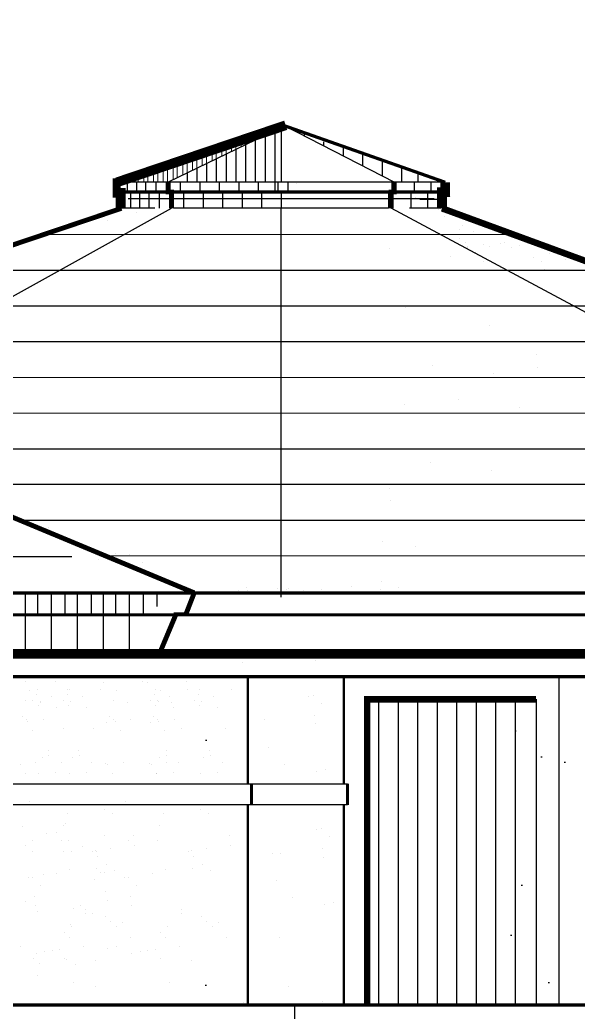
# Model space of a CAD drawing. Header units: inches. Extents: x 913 to 4010, y 85 to 6286.
# Drawn here: x 3071.8 to 3157.6, y 444.5 to 597.2 of the extents above; entities that cross this region are included whole.
import ezdxf

# ---------------------------------------------------------------- set-up
doc = ezdxf.new("R2010")
doc.units = ezdxf.units.IN
doc.header["$MEASUREMENT"] = 0
doc.layers.add('NORTH_ELEVATION', color=7, linetype='Continuous')
doc.layers.add('SOUTH_ELEVATION', color=7, linetype='Continuous')

msp = doc.modelspace()

# ---------------------------------------------------------------- hatches: boundary and pattern name
at = {"layer": 'NORTH_ELEVATION', "linetype": 'Continuous', "ltscale": 0.5}
h = msp.add_hatch(dxfattribs=at)
h.set_pattern_fill('AR-SAND', color=27, scale=36, style=0)
h.set_pattern_definition([(37.5, (2801.656, 1285.88), (-2.2678, 69.3657), [0, -54.72, 0, -61.2, 0, -58.5]), (7.5, (2801.66, 1285.88), (63.712, 101.597), [0, -29.52, 0, -49.32, 0, -18.9]), (327.5, (2757.376, 1285.88), (112.109, 0.2037), [0, -18, 0, -64.8, 0, -84.6]), (317.5, (2757.38, 1285.88), (108.221, 31.596), [0, -9, 0, -42.48, 0, -48.6])])
h.paths.add_polyline_path([(3107.47, 498.66), (3096.78, 498.66), (3096.78, 392.66), (3098.79, 392.66), (3098.79, 388.66), (3096.82, 388.66), (3096.82, 386.66), (3107.47, 386.66)])
at = {"layer": 'SOUTH_ELEVATION', "linetype": 'Continuous', "ltscale": 0.75}
h = msp.add_hatch(dxfattribs=at)
h.set_pattern_fill('AR-SAND', color=49, scale=18, style=0)
h.set_pattern_definition([(37.5, (2636.429, 1794.704), (-1.1339, 34.68283), [0, -27.36, 0, -30.6, 0, -29.25]), (7.5, (2636.43, 1794.704), (31.856, 50.7986), [0, -14.76, 0, -24.66, 0, -9.45]), (327.5, (2614.29, 1794.704), (56.05455, 0.10186), [0, -9, 0, -32.4, 0, -42.3]), (317.5, (2614.29, 1794.704), (54.1103, 15.7982), [0, -4.5, 0, -21.24, 0, -24.3])])
h.paths.add_polyline_path([(3142.83, 496.49), (3142.83, 447), (3157.61, 448.47), (3157.61, 495.75)])

# ---------------------------------------------------------------- linework, layer by layer
at = {"layer": 'NORTH_ELEVATION', "color": 5, "linetype": 'Continuous', "lineweight": 30, "ltscale": 0.5}
for q in [(3094.62, 572.23), (3129.39, 572.23)]:
    msp.add_line((3112.54, 580.92), q, dxfattribs=at)
at = {"layer": 'NORTH_ELEVATION', "color": 5, "linetype": 'Continuous', "ltscale": 0.5}
msp.add_line((3137.21, 572.23), (3112.54, 580.92), dxfattribs=at)
at = {"layer": 'NORTH_ELEVATION', "color": 251, "linetype": 'Continuous', "ltscale": 0.5}
for p, q in [((3137.21, 572.23), (3086.73, 572.23)), ((3088.31, 572.19), (3088.31, 570.69)), ((3089.73, 572.23), (3089.73, 570.73)), ((3091.14, 572.27), (3091.14, 570.77)), ((3092.73, 572.23), (3092.73, 570.73)), ((3096.47, 572.23), (3096.47, 570.73)), ((3099.47, 572.23), (3099.47, 570.73)), ((3102.47, 572.23), (3102.47, 570.73)), ((3105.47, 572.23), (3105.47, 570.73)), ((3108.47, 572.23), (3108.47, 570.73)), ((3110.99, 572.23), (3110.99, 570.73)), ((3111.47, 572.23), (3111.47, 570.73)), ((3113.03, 572.23), (3113.03, 570.73)), ((3129.01, 572.23), (3129.01, 570.73)), ((3129.39, 572.23), (3129.39, 570.73)), ((3132.44, 572.23), (3132.44, 570.73)), ((3135, 572.23), (3135, 570.73)), ((3088.81, 570.69), (3088.81, 568.19)), ((3090.23, 570.73), (3090.23, 568.23)), ((3091.64, 570.77), (3091.64, 568.27)), ((3093.23, 570.73), (3093.23, 568.23)), ((3096.97, 570.73), (3096.97, 568.23)), ((3099.97, 570.73), (3099.97, 568.23)), ((3102.97, 570.73), (3102.97, 568.23)), ((3105.97, 570.73), (3105.97, 568.23)), ((3108.97, 570.73), (3108.97, 568.23)), ((3112, 570.73), (3112, 568.23)), ((3128.51, 570.73), (3128.51, 568.23)), ((3128.89, 570.73), (3128.89, 568.23)), ((3131.94, 570.73), (3131.94, 568.23)), ((3134.5, 570.73), (3134.5, 568.23)), ((3092.54, 568.23), (3087.31, 568.23)), ((3128.51, 568.23), (3095.42, 568.23)), ((3136.43, 568.23), (3131.73, 568.23)), ((3136.43, 569.5), (3136.43, 568.21))]:
    msp.add_line(p, q, dxfattribs=at)
at = {"layer": 'NORTH_ELEVATION', "color": 93, "linetype": 'Continuous', "lineweight": 20, "ltscale": 0.5}
for p, q in [((3114.28, 572.09), (3114.28, 572.09)), ((3137.07, 571.33), (3137.07, 571.33)), ((3087.05, 571.1), (3087.05, 571.1)), ((3128.74, 570.02), (3128.74, 570.02)), ((3132.63, 569.9), (3132.63, 569.9)), ((3132.63, 569.9), (3132.63, 569.9)), ((3136.96, 571.1), (3136.96, 571.1)), ((3138.05, 570.04), (3138.05, 570.04)), ((3089.72, 567.58), (3089.72, 567.58)), ((3136.11, 568.02), (3136.11, 568.02)), ((3137.11, 567.95), (3137.11, 567.95)), ((3139.36, 564.9), (3139.36, 564.9)), ((3128.61, 562.09), (3128.61, 562.09)), ((3139.47, 563.52), (3139.47, 563.52)), ((3143.12, 562.71), (3143.12, 562.71)), ((3145.69, 562.89), (3145.69, 562.89)), ((3147.47, 562.22), (3147.47, 562.22)), ((3148.69, 562.46), (3148.69, 562.46)), ((3148.71, 563.46), (3148.71, 563.46)), ((3152.91, 562.32), (3152.91, 562.32)), ((3137.98, 560.86), (3137.98, 560.86)), ((3141.88, 561.47), (3141.88, 561.47)), ((3153.2, 561.25), (3153.2, 561.25)), ((3143.07, 560.03), (3143.07, 560.03)), ((3151.96, 560.01), (3151.96, 560.01)), ((3155.72, 560.41), (3155.72, 560.41)), ((3156.58, 560.46), (3156.58, 560.46)), ((3152.44, 558.79), (3152.44, 558.79)), ((3131.11, 553.02), (3131.11, 553.02)), ((3144.07, 550.12), (3144.07, 550.12)), ((3151.31, 545.67), (3151.31, 545.67)), ((3135.19, 544.08), (3135.19, 544.08)), ((3151.45, 543.8), (3151.45, 543.8)), ((3144.56, 542.84), (3144.56, 542.84)), ((3130.92, 538.01), (3130.92, 538.01)), ((3139.3, 538.76), (3139.3, 538.76)), ((3148.67, 537.53), (3148.67, 537.53)), ((3155.39, 536.73), (3155.39, 536.73)), ((3135, 529.07), (3135, 529.07)), ((3144.37, 527.83), (3144.37, 527.83)), ((3128.59, 525.13), (3128.59, 525.13)), ((3128.73, 523.26), (3128.73, 523.26)), ((3127.57, 517.02), (3127.57, 517.02)), ((3132.66, 516.19), (3132.66, 516.19))]:
    msp.add_line(p, q, dxfattribs=at)
at = {"layer": 'NORTH_ELEVATION', "color": 7, "linetype": 'Continuous', "ltscale": 0.5}
for p, q in [((3087.31, 570.6), (3087.31, 568.1)), ((3136.52, 570.73), (3088, 570.73)), ((2564.37, 499.66), (3580.55, 499.66)), ((2564.37, 499.66), (3580.55, 499.66)), ((2564.37, 499.66), (3584.21, 499.66)), ((3154.67, 496.16), (3154.67, 445.66, 0)), ((3151.17, 492.67, 0), (3151.17, 445.66, 0)), ((3039.37, 479.67), (3122.18, 479.67)), ((3106.68, 479.67), (3107.43, 479.67)), ((3651.72, 445.66), (2297.41, 445.66))]:
    msp.add_line(p, q, dxfattribs=at)
at = {"layer": 'NORTH_ELEVATION', "color": 93, "linetype": 'Continuous', "ltscale": 0.5}
for p, q in [((3088.44, 569.72), (3135.52, 569.73)), ((3133.3, 569.66), (3136.42, 569.66)), ((3075.53, 564.21), (3147.6, 564.23)), ((3059.23, 558.71), (3162.56, 558.73)), ((3042.93, 553.2), (3177.51, 553.24)), ((3026.63, 547.7), (3192.46, 547.74)), ((3048.3, 542.21), (3207.41, 542.24)), ((3032.27, 536.7), (3222.36, 536.75)), ((3045.46, 531.21), (3237.31, 531.25)), ((3252.26, 525.75), (3058.65, 525.71)), ((3071.84, 520.21), (3264.55, 520.26)), ((3264.55, 514.76), (3085.04, 514.71)), ((2945.94, 514.66), (3079.82, 514.66)), ((3072.63, 509.13), (3072.63, 505.63)), ((3074.51, 509.11), (3074.51, 505.61)), ((3076.63, 509.11), (3076.63, 505.61)), ((3078.75, 509.11), (3078.75, 505.61)), ((3078.75, 509.11), (3078.75, 505.61)), ((3080.63, 509.11), (3080.63, 505.61)), ((3082.75, 509.11), (3082.75, 505.61)), ((3084.63, 509.11), (3084.63, 505.61)), ((3086.51, 509.16), (3086.51, 505.66)), ((3088.63, 509.16), (3088.63, 505.66)), ((3090.75, 509.16), (3090.75, 505.66)), ((3092.87, 509.16), (3092.87, 506.97)), ((2431, 505.66), (3588.17, 505.66))]:
    msp.add_line(p, q, dxfattribs=at)
at = {"layer": 'NORTH_ELEVATION', "color": 83, "linetype": 'Continuous', "lineweight": 20, "ltscale": 0.5}
for p, q in [((3088.62, 514.9), (3088.62, 514.9)), ((3127.45, 510.87), (3127.45, 510.87)), ((3118.26, 509.61), (3118.26, 509.61)), ((3130.01, 509.88), (3130.01, 509.88))]:
    msp.add_line(p, q, dxfattribs=at)
at = {"layer": 'NORTH_ELEVATION', "color": 93, "linetype": 'Continuous', "lineweight": 30, "ltscale": 0.5}
msp.add_line((1372.12, 509.16), (3589.58, 509.16), dxfattribs=at)
at = {"layer": 'NORTH_ELEVATION', "color": 27, "linetype": 'Continuous', "lineweight": 20, "ltscale": 0.5}
for p, q in [((3106.61, 509.85, 8.93), (3106.61, 509.85, 8.93)), ((3106.85, 509.36), (3106.85, 509.36)), ((3111.49, 509.71), (3111.49, 509.71)), ((3106.83, 505.66), (3106.83, 505.66)), ((3106.11, 498.39, 8.93), (3106.11, 498.39, 8.93)), ((3115.43, 499.3), (3115.43, 499.3))]:
    msp.add_line(p, q, dxfattribs=at)
at = {"layer": 'NORTH_ELEVATION', "color": 7, "linetype": 'Continuous', "lineweight": 20, "ltscale": 0.5}
for p, q in [((3109.3, 500.35), (3109.3, 500.35)), ((3072.63, 495.35), (3072.63, 495.35)), ((3077.31, 495.35), (3077.31, 495.35)), ((3084.74, 495.25), (3084.74, 495.25)), ((3090.72, 495.35), (3090.72, 495.35)), ((3091.48, 495.25), (3091.48, 495.25)), ((3097.47, 495.35), (3097.47, 495.35)), ((3073.22, 494.04), (3073.22, 494.04)), ((3074.44, 493.47), (3074.44, 493.47)), ((3074.53, 494.14), (3074.53, 494.14)), ((3079.11, 493.47), (3079.11, 493.47)), ((3079.21, 494.14), (3079.21, 494.14)), ((3079.51, 494.14), (3079.51, 494.14)), ((3084.18, 494.14), (3084.18, 494.14)), ((3086.63, 494.04), (3086.63, 494.04)), ((3092.53, 493.47), (3092.53, 493.47)), ((3092.62, 494.14), (3092.62, 494.14)), ((3093.38, 494.04), (3093.38, 494.04)), ((3097.6, 494.14), (3097.6, 494.14)), ((3099.28, 493.47), (3099.28, 493.47)), ((3099.37, 494.14), (3099.37, 494.14)), ((3104.35, 494.14), (3104.35, 494.14)), ((3072.74, 492.45), (3072.74, 492.45)), ((3073.79, 492.49), (3073.79, 492.49)), ((3074.91, 492.22), (3074.91, 492.22)), ((3074.96, 492.38), (3074.96, 492.38)), ((3076.71, 493.15), (3076.71, 493.15)), ((3078.47, 492.49), (3078.47, 492.49)), ((3079.63, 492.38), (3079.63, 492.38)), ((3081.39, 493.15), (3081.39, 493.15)), ((3086.15, 492.45), (3086.15, 492.45)), ((3088.33, 492.22), (3088.33, 492.22)), ((3091.89, 492.49), (3091.89, 492.49)), ((3092.9, 492.45), (3092.9, 492.45)), ((3093.05, 492.38), (3093.05, 492.38)), ((3094.8, 493.15), (3094.8, 493.15)), ((3095.08, 492.22), (3095.08, 492.22)), ((3098.63, 492.49), (3098.63, 492.49)), ((3099.8, 492.38), (3099.8, 492.38)), ((3101.55, 493.15), (3101.55, 493.15)), ((3116.26, 493.16), (3116.26, 493.16)), ((3116.95, 493.25), (3116.95, 493.25)), ((3118.15, 491.95), (3118.15, 491.95)), ((3074.62, 491.73), (3074.62, 491.73)), ((3077.37, 491.42), (3077.37, 491.42)), ((3079.3, 491.73), (3079.3, 491.73)), ((3082.05, 491.42), (3082.05, 491.42)), ((3092.72, 491.73), (3092.72, 491.73)), ((3095.46, 491.42), (3095.46, 491.42)), ((3099.46, 491.73), (3099.46, 491.73)), ((3102.21, 491.42), (3102.21, 491.42)), ((3072.21, 490.06), (3072.21, 490.06)), ((3072.77, 489.5), (3072.77, 489.5)), ((3073.04, 489.3), (3073.04, 489.3)), ((3075.44, 489.59), (3075.44, 489.59)), ((3085.2, 489.1), (3085.2, 489.1)), ((3085.62, 490.06), (3085.62, 490.06)), ((3086.19, 489.5), (3086.19, 489.5)), ((3086.45, 489.3), (3086.45, 489.3)), ((3088.86, 489.59), (3088.86, 489.59)), ((3091.95, 489.1), (3091.95, 489.1)), ((3092.37, 490.06), (3092.37, 490.06)), ((3092.94, 489.5), (3092.94, 489.5)), ((3093.2, 489.3), (3093.2, 489.3)), ((3095.6, 489.59), (3095.6, 489.59)), ((3117.14, 490.23), (3117.14, 490.23)), ((3117.33, 488.87), (3117.33, 488.87)), ((3073.83, 487.89), (3073.83, 487.89)), ((3078.54, 488.14), (3078.54, 488.14)), ((3083.21, 488.14), (3083.21, 488.14)), ((3087.25, 487.89), (3087.25, 487.89)), ((3093.99, 487.89), (3093.99, 487.89)), ((3096.63, 488.14), (3096.63, 488.14)), ((3103.38, 488.14), (3103.38, 488.14)), ((3076.19, 484.72), (3076.19, 484.72)), ((3080.86, 484.72), (3080.86, 484.72)), ((3094.28, 484.72), (3094.28, 484.72)), ((3101.03, 484.72), (3101.03, 484.72)), ((3071.85, 482.6), (3071.85, 482.6)), ((3074.26, 482.88), (3074.26, 482.88)), ((3075.24, 483.71), (3075.24, 483.71)), ((3076.27, 484.08), (3076.27, 484.08)), ((3078.16, 482.87), (3078.16, 482.87)), ((3079.92, 483.71), (3079.92, 483.71)), ((3080.94, 484.08), (3080.94, 484.08)), ((3082.84, 482.87), (3082.84, 482.87)), ((3085.01, 482.8), (3085.01, 482.8)), ((3085.27, 482.6), (3085.27, 482.6)), ((3087.67, 482.88), (3087.67, 482.88)), ((3091.76, 482.8), (3091.76, 482.8)), ((3092.02, 482.6), (3092.02, 482.6)), ((3093.33, 483.71), (3093.33, 483.71)), ((3094.36, 484.08), (3094.36, 484.08)), ((3094.42, 482.88), (3094.42, 482.88)), ((3096.26, 482.87), (3096.26, 482.87)), ((3100.08, 483.71), (3100.08, 483.71)), ((3101.11, 484.08), (3101.11, 484.08)), ((3103, 482.87), (3103, 482.87)), ((3072.65, 481.19), (3072.65, 481.19)), ((3074.75, 481.24), (3074.75, 481.24)), ((3077.36, 481.44), (3077.36, 481.44)), ((3079.42, 481.24), (3079.42, 481.24)), ((3082.03, 481.44), (3082.03, 481.44)), ((3086.06, 481.19), (3086.06, 481.19)), ((3092.81, 481.19), (3092.81, 481.19)), ((3092.84, 481.24), (3092.84, 481.24)), ((3095.45, 481.44), (3095.45, 481.44)), ((3099.59, 481.24), (3099.59, 481.24)), ((3102.2, 481.44), (3102.2, 481.44)), ((3117.43, 481.56), (3117.43, 481.56)), ((3118.76, 481.84), (3118.76, 481.84)), ((3073.33, 476.89), (3073.33, 476.89)), ((3083.51, 476.5), (3083.51, 476.5)), ((3098.25, 476.5), (3098.25, 476.5)), ((3079.16, 475.11), (3079.16, 475.11)), ((3084.77, 475.74), (3084.77, 475.74)), ((3086.06, 475.04), (3086.06, 475.04)), ((3093.9, 475.11), (3093.9, 475.11)), ((3099.51, 475.74), (3099.51, 475.74)), ((3100.8, 475.04), (3100.8, 475.04)), ((3078.88, 473.6), (3078.88, 473.6)), ((3072.25, 473.14), (3072.25, 473.14)), ((3075.9, 471.99), (3075.9, 471.99)), ((3077.43, 472.16), (3077.43, 472.16)), ((3078.5, 473.31), (3078.5, 473.31)), ((3093.24, 473.31), (3093.24, 473.31)), ((3117.48, 472.69), (3117.48, 472.69)), ((3118.17, 472.78), (3118.17, 472.78)), ((3073.74, 470.95), (3073.74, 470.95)), ((3078.23, 470.91), (3078.23, 470.91)), ((3079.32, 470.95), (3079.32, 470.95)), ((3084.76, 471.68), (3084.76, 471.68)), ((3088.47, 470.95), (3088.47, 470.95)), ((3089.25, 471.64), (3089.25, 471.64)), ((3092.97, 470.91), (3092.97, 470.91)), ((3103.99, 471.64), (3103.99, 471.64)), ((3119.38, 471.48), (3119.38, 471.48)), ((3072.73, 470.11), (3072.73, 470.11)), ((3073.77, 469.27), (3073.77, 469.27)), ((3078.59, 469.3), (3078.59, 469.3)), ((3079.75, 469.19), (3079.75, 469.19)), ((3081.51, 469.95), (3081.51, 469.95)), ((3082.98, 469.21), (3082.98, 469.21)), ((3083.43, 469.34), (3083.43, 469.34)), ((3083.63, 469.25), (3083.63, 469.25)), ((3085.77, 469.65), (3085.77, 469.65)), ((3089.43, 470.13), (3089.43, 470.13)), ((3097.72, 469.21), (3097.72, 469.21)), ((3098.17, 469.34), (3098.17, 469.34)), ((3100.51, 469.65), (3100.51, 469.65)), ((3104.17, 470.13), (3104.17, 470.13)), ((3118.37, 469.76), (3118.37, 469.76)), ((3083.81, 468.45), (3083.81, 468.45)), ((3098.55, 468.45), (3098.55, 468.45)), ((3118.55, 468.39), (3118.55, 468.39)), ((3079.45, 466.44), (3079.45, 466.44)), ((3083.6, 466.59), (3083.6, 466.59)), ((3084.16, 465.94), (3084.16, 465.94)), ((3084.85, 466.03), (3084.85, 466.03)), ((3085.15, 467.23), (3085.15, 467.23)), ((3086.34, 466.37), (3086.34, 466.37)), ((3094.18, 466.44), (3094.18, 466.44)), ((3098.33, 466.59), (3098.33, 466.59)), ((3099.89, 467.23), (3099.89, 467.23)), ((3101.08, 466.37), (3101.08, 466.37)), ((3073.13, 465.2), (3073.13, 465.2)), ((3073.82, 465.3), (3073.82, 465.3)), ((3075.41, 465.72), (3075.41, 465.72)), ((3077.48, 465.78), (3077.48, 465.78)), ((3083.33, 464.95), (3083.33, 464.95)), ((3087.87, 465.2), (3087.87, 465.2)), ((3088.56, 465.3), (3088.56, 465.3)), ((3092.22, 465.78), (3092.22, 465.78)), ((3075.03, 464), (3075.03, 464)), ((3085.04, 463.01), (3085.04, 463.01)), ((3089.77, 464), (3089.77, 464)), ((3072.74, 461.55), (3072.74, 461.55)), ((3074.02, 462.27), (3074.02, 462.27)), ((3085.22, 461.65), (3085.22, 461.65)), ((3088.76, 462.27), (3088.76, 462.27)), ((3119.98, 461.37), (3119.98, 461.37)), ((3074.2, 460.91), (3074.2, 460.91)), ((3074.47, 460.05), (3074.47, 460.05)), ((3080.03, 460.52), (3080.03, 460.52)), ((3081.06, 460.89), (3081.06, 460.89)), ((3081.95, 460.31), (3081.95, 460.31)), ((3088.94, 460.91), (3088.94, 460.91)), ((3096.69, 460.31), (3096.69, 460.31)), ((3118.65, 461.09), (3118.65, 461.09)), ((3081.86, 459.64), (3081.86, 459.64)), ((3082.96, 459.68), (3082.96, 459.68)), ((3084.94, 459.24), (3084.94, 459.24)), ((3085.77, 458.48), (3085.77, 458.48)), ((3087.58, 458.24), (3087.58, 458.24)), ((3096.6, 459.64), (3096.6, 459.64)), ((3099.68, 459.24), (3099.68, 459.24)), ((3100.51, 458.48), (3100.51, 458.48)), ((3102.32, 458.24), (3102.32, 458.24)), ((3078.68, 456.81), (3078.68, 456.81)), ((3079.54, 458.04), (3079.54, 458.04)), ((3079.73, 457.77), (3079.73, 457.77)), ((3086.62, 457.7), (3086.62, 457.7)), ((3093.42, 456.81), (3093.42, 456.81)), ((3094.47, 457.77), (3094.47, 457.77)), ((3101.36, 457.7), (3101.36, 457.7)), ((3079.51, 456.05), (3079.51, 456.05)), ((3088.78, 455.96), (3088.78, 455.96)), ((3094.25, 456.05), (3094.25, 456.05)), ((3103.52, 455.96), (3103.52, 455.96)), ((3071.92, 454.62), (3071.92, 454.62)), ((3074.3, 453.6), (3074.3, 453.6)), ((3075.63, 453.89), (3075.63, 453.89)), ((3076.77, 453.94), (3076.77, 453.94)), ((3077.97, 454.19), (3077.97, 454.19)), ((3081.63, 454.68), (3081.63, 454.68)), ((3085.33, 454.34), (3085.33, 454.34)), ((3086.65, 454.62), (3086.65, 454.62)), ((3089.04, 453.6), (3089.04, 453.6)), ((3090.37, 453.89), (3090.37, 453.89)), ((3091.51, 453.94), (3091.51, 453.94)), ((3092.71, 454.19), (3092.71, 454.19)), ((3096.37, 454.68), (3096.37, 454.68)), ((3073.94, 452.77), (3073.94, 452.77)), ((3078.66, 452.73), (3078.66, 452.73)), ((3079.03, 452.55), (3079.03, 452.55)), ((3083.42, 452.46), (3083.42, 452.46)), ((3093.4, 452.73), (3093.4, 452.73)), ((3098.16, 452.46), (3098.16, 452.46)), ((3074.77, 452.01), (3074.77, 452.01)), ((3080.32, 451.85), (3080.32, 451.85)), ((3074.55, 450.14), (3074.55, 450.14)), ((3080.01, 449.1), (3080.01, 449.1)), ((3094.75, 449.1), (3094.75, 449.1)), ((3083.51, 448.44), (3083.51, 448.44))]:
    msp.add_line(p, q, dxfattribs=at)
at = {"layer": 'NORTH_ELEVATION', "color": 7, "linetype": 'Continuous', "lineweight": 60, "ltscale": 0.5}
for p, q in [((3107.43, 479.67), (3107.43, 476.42)), ((3122.18, 479.67), (3122.18, 476.42))]:
    msp.add_line(p, q, dxfattribs=at)
at = {"layer": 'NORTH_ELEVATION', "color": 7, "linetype": 'Continuous', "lineweight": 30, "ltscale": 0.5}
for p, q in [((3088.07, 476.89), (3088.07, 476.89)), ((3107.43, 476.42), (3039.37, 476.42)), ((3122.18, 476.42), (3100.14, 476.42))]:
    msp.add_line(p, q, dxfattribs=at)
at = {"layer": 'NORTH_ELEVATION', "color": 49, "linetype": 'Continuous', "ltscale": 0.5}
msp.add_line((2531.99, 445.66), (3651.72, 445.66), dxfattribs=at)
at = {"layer": 'NORTH_ELEVATION', "color": 93, "linetype": 'Continuous', "ltscale": 0.5}
for points, const_width in [([(2887.89, 596.86), (3098.62, 509.05)], 0.75), ([(3087.44, 568.23), (3015.16, 543.83)], 0.75), ([(3264.55, 521.24), (3136.71, 568.23)], 1), ([(1408.4, 509.04), (3589.53, 509.04)], 0.5), ([(1407.04, 505.66), (3588.17, 505.67)], 0.5), ([(3097.66, 505.79), (3095.47, 505.81)], 0.5)]:
    msp.add_lwpolyline(points, dxfattribs=dict(at, const_width=const_width))
at = {"layer": 'NORTH_ELEVATION', "color": 5, "linetype": 'Continuous', "ltscale": 0.5}
for points, const_width in [([(3112.68, 581.01), (3086.73, 572.23)], 1.5), ([(3112.54, 580.92), (3137.21, 572.23)], 0.5)]:
    msp.add_lwpolyline(points, dxfattribs=dict(at, const_width=const_width))
at = {"layer": 'NORTH_ELEVATION', "color": 251, "linetype": 'Continuous', "ltscale": 0.5}
for points, const_width in [([(3087.31, 572.1), (3086.81, 572.1), (3086.81, 570.6), (3087.31, 570.6), (3087.31, 568.23)], 1.5), ([(3137.21, 572.23), (3137.21, 570.73), (3136.71, 570.73), (3136.71, 568.23)], 1.5), ([(3136.52, 570.73), (3088, 570.73)], 0.5)]:
    msp.add_lwpolyline(points, dxfattribs=dict(at, const_width=const_width))
at = {"layer": 'NORTH_ELEVATION', "color": 7, "linetype": 'Continuous', "ltscale": 0.5, "const_width": 0.5}
for points in [[(3541.75, 496.16), (3039.36, 496.16)], [(3651.72, 445.62), (2196, 445.62), (2196, 441.91)]]:
    msp.add_lwpolyline(points, dxfattribs=at)
at = {"layer": 'NORTH_ELEVATION', "color": 49, "linetype": 'Continuous', "ltscale": 0.5, "const_width": 1, "elevation": -1.66}
msp.add_lwpolyline([(3151.17, 492.67), (3125.22, 492.67), (3125.22, 445.66)], dxfattribs=at)
at = {"layer": 'SOUTH_ELEVATION', "color": 5, "linetype": 'Continuous', "lineweight": 30, "ltscale": 50}
msp.add_line((3111.97, 580.92), (3111.97, 572.23), dxfattribs=at)
at = {"layer": 'SOUTH_ELEVATION', "color": 4, "linetype": 'Continuous', "ltscale": 0.5}
for p, q in [((3109.51, 579.16), (3109.51, 572.23)), ((3109.54, 579.68), (3109.54, 579.47)), ((3111, 579.66), (3111, 572.23)), ((3115.51, 579.68), (3115.51, 579.38)), ((3106.51, 578), (3106.51, 572.23)), ((3108, 578.65), (3108, 572.23)), ((3118.51, 578.44), (3118.51, 577.83)), ((3121.51, 577.75), (3121.51, 576.28)), ((3102, 575.81), (3102, 572.23)), ((3103.51, 576.54), (3103.51, 572.23)), ((3105, 577.27), (3105, 572.23)), ((3124.51, 576.69), (3124.51, 574.73)), ((3099, 574.35), (3099, 572.23)), ((3100.51, 575.09), (3100.51, 572.23)), ((3127.51, 575.63), (3127.51, 573.18)), ((3130.51, 574.58), (3130.51, 572.23)), ((3097.51, 573.63), (3097.51, 572.23)), ((3132.98, 573.47), (3132.98, 572.23))]:
    msp.add_line(p, q, dxfattribs=at)
at = {"layer": 'SOUTH_ELEVATION', "color": 5, "linetype": 'Continuous', "lineweight": 20, "ltscale": 0.5}
for p, q in [((3104.36, 577.92), (3104.36, 576.95)), ((3105, 577.63), (3105, 577.27)), ((3105.85, 578.25), (3105.85, 577.68)), ((3106.51, 578.14), (3106.51, 578)), ((3098.36, 575.89), (3098.36, 574.04)), ((3099.85, 576.22), (3099.85, 574.77)), ((3100.51, 576.11), (3100.51, 575.09)), ((3101.36, 576.9), (3101.36, 575.5)), ((3102, 576.62), (3102, 575.81)), ((3102.85, 577.23), (3102.85, 576.22)), ((3103.51, 577.13), (3103.51, 576.54)), ((3093.86, 574.64), (3093.86, 572.23)), ((3095.36, 575.16), (3095.36, 572.59)), ((3096, 574.59), (3096, 572.9)), ((3096.85, 575.2), (3096.85, 573.31)), ((3097.51, 575.1), (3097.51, 573.63)), ((3099, 575.6), (3099, 574.35)), ((3090.86, 573.23), (3090.86, 572.23)), ((3091.51, 573.07), (3091.51, 572.23)), ((3092.36, 573.86), (3092.36, 572.23)), ((3093.01, 573.57), (3093.01, 572.23)), ((3094.51, 574.08), (3094.51, 572.23)), ((3090.01, 572.56), (3090.01, 572.23))]:
    msp.add_line(p, q, dxfattribs=at)
at = {"layer": 'SOUTH_ELEVATION', "color": 93, "linetype": 'Continuous', "lineweight": 20, "ltscale": 0.75}
for p, q in [((3134.57, 569.91, 1), (3134.57, 569.91, 1)), ((3134.57, 569.91, 1), (3134.57, 569.91, 1)), ((3137.15, 566.9, 1), (3137.15, 566.9, 1)), ((3141.63, 564.68, 1), (3141.63, 564.68, 1)), ((3140.71, 562.28, 1), (3140.71, 562.28, 1))]:
    msp.add_line(p, q, dxfattribs=at)
at = {"layer": 'SOUTH_ELEVATION', "color": 93, "linetype": 'Continuous', "lineweight": 30, "ltscale": 50}
for p, q in [((3035.77, 535.24), (3095.12, 568.23)), ((3112.01, 508.4), (3111.97, 568.23)), ((3240.66, 508.4), (3128.89, 568.23))]:
    msp.add_line(p, q, dxfattribs=at)
at = {"layer": 'SOUTH_ELEVATION', "color": 93, "linetype": 'Continuous', "lineweight": 20, "ltscale": 0.5}
for p, q in [((3136.72, 567.6), (3136.72, 567.6)), ((3085.26, 566.39), (3085.26, 566.39)), ((3139.88, 565.51), (3139.88, 565.51)), ((3140.28, 562.98), (3140.28, 562.98)), ((3140.71, 562.18), (3140.71, 562.18)), ((3143.94, 562.32), (3143.94, 562.32)), ((3146.3, 562.94), (3146.3, 562.94)), ((3153.76, 562.13), (3153.76, 562.13)), ((3150.78, 560.73), (3150.78, 560.73))]:
    msp.add_line(p, q, dxfattribs=at)
at = {"layer": 'SOUTH_ELEVATION', "color": 31, "linetype": 'Continuous', "lineweight": 20, "ltscale": 0.5}
for p, q in [((3076.14, 519.16), (3076.14, 519.16)), ((3083.86, 514.14), (3083.86, 514.14))]:
    msp.add_line(p, q, dxfattribs=at)
at = {"layer": 'SOUTH_ELEVATION', "color": 83, "linetype": 'Continuous', "lineweight": 20, "ltscale": 0.75}
for p, q in [((3086.55, 515.08, 1), (3086.55, 515.08, 1)), ((3088.41, 513.67, 1), (3088.41, 513.67, 1)), ((3115.49, 509.37, 1), (3115.49, 509.37, 1)), ((3122.75, 509.95, 1), (3122.75, 509.95, 1))]:
    msp.add_line(p, q, dxfattribs=at)
at = {"layer": 'SOUTH_ELEVATION', "color": 83, "linetype": 'Continuous', "lineweight": 20, "ltscale": 0.5}
msp.add_line((3090.73, 513.67), (3090.73, 513.67), dxfattribs=at)
at = {"layer": 'SOUTH_ELEVATION', "color": 27, "linetype": 'Continuous', "lineweight": 20, "ltscale": 0.75}
for p, q in [((3105.44, 509.39, 9.93), (3105.44, 509.39, 9.93)), ((3127.24, 509.63, 1), (3127.24, 509.63, 1)), ((3115.49, 499.03, 1), (3115.49, 499.03, 1))]:
    msp.add_line(p, q, dxfattribs=at)
at = {"layer": 'SOUTH_ELEVATION', "color": 31, "linetype": 'Continuous', "ltscale": 0.5}
for p, q in [((3112.8, 509.62), (3112.8, 509.62)), ((3113.04, 509.77), (3113.04, 509.77)), ((3114.54, 500.12), (3114.54, 500.12)), ((3117.19, 498.66), (3117.19, 498.66)), ((3119.53, 498.97), (3119.53, 498.97)), ((3118.41, 446.08), (3118.41, 446.08)), ((3118.95, 445.61), (3118.95, 445.61))]:
    msp.add_line(p, q, dxfattribs=at)
at = {"layer": 'SOUTH_ELEVATION', "color": 49, "linetype": 'Continuous', "ltscale": 0.5}
for p, q in [((3072.63, 505.68), (3072.63, 499.66)), ((3076.63, 505.68), (3076.63, 499.66)), ((3080.63, 505.68), (3080.63, 499.66)), ((3084.63, 505.68), (3084.63, 499.66)), ((3088.63, 505.68), (3088.63, 499.66))]:
    msp.add_line(p, q, dxfattribs=at)
at = {"layer": 'SOUTH_ELEVATION', "color": 27, "linetype": 'Continuous', "lineweight": 20, "ltscale": 0.5}
for p, q in [((3111.36, 505.63), (3111.36, 505.63)), ((3110.82, 500.31), (3110.82, 500.31))]:
    msp.add_line(p, q, dxfattribs=at)
at = {"layer": 'SOUTH_ELEVATION', "color": 7, "linetype": 'Continuous', "lineweight": 20, "ltscale": 0.5}
for p, q in [((3109.49, 499), (3109.49, 499)), ((3110.04, 485.17), (3110.04, 485.17)), ((3112.55, 482.65), (3112.55, 482.65)), ((3110.48, 476.51), (3110.48, 476.51)), ((3111.89, 468.9), (3111.89, 468.9)), ((3111.27, 464.7), (3111.27, 464.7)), ((3113.77, 462.18), (3113.77, 462.18)), ((3111.71, 456.03), (3111.71, 456.03)), ((3113.12, 448.43), (3113.12, 448.43))]:
    msp.add_line(p, q, dxfattribs=at)
at = {"layer": 'SOUTH_ELEVATION', "color": 7, "linetype": 'Continuous', "lineweight": 50, "ltscale": 0.5}
for p, q in [((3106.86, 496.1), (3106.86, 479.67)), ((3121.61, 496.1), (3121.61, 479.67)), ((3106.86, 476.42), (3106.86, 445.62)), ((3121.61, 476.42), (3121.61, 445.62))]:
    msp.add_line(p, q, dxfattribs=at)
at = {"layer": 'SOUTH_ELEVATION', "color": 5, "linetype": 'Continuous', "ltscale": 0.5}
for p, q in [((3126.96, 492.68, 0.43), (3126.96, 445.67, 0.71)), ((3129.96, 492.68, 0.43), (3129.96, 445.67, 0.71)), ((3132.96, 492.68, 0.43), (3132.96, 445.67, 0.71)), ((3135.96, 492.68, 0.43), (3135.96, 445.67, 0.71)), ((3138.96, 492.68, 0.43), (3138.96, 445.67, 0.71)), ((3141.96, 492.68, 0.43), (3141.96, 445.67, 0.71)), ((3144.96, 492.68, 0.43), (3144.96, 445.67, 0.71)), ((3147.96, 492.68, 0.43), (3147.96, 445.67, 0.71))]:
    msp.add_line(p, q, dxfattribs=at)
at = {"layer": 'SOUTH_ELEVATION', "color": 7, "linetype": 'Continuous', "lineweight": 20, "ltscale": 0.75}
for p, q in [((3109.49, 489.48, 1), (3109.49, 489.48, 1)), ((3110.72, 469, 1), (3110.72, 469, 1))]:
    msp.add_line(p, q, dxfattribs=at)
at = {"layer": 'SOUTH_ELEVATION', "color": 27, "linetype": 'Continuous', "ltscale": 0.75}
msp.add_line((3106.21, 446.04, 1), (3106.21, 446.04, 1), dxfattribs=at)
at = {"layer": 'SOUTH_ELEVATION', "color": 49, "linetype": 'Continuous', "lineweight": 25, "ltscale": 0.5}
msp.add_line((3114.1, 442.05), (3114.1, 445.66), dxfattribs=at)
at = {"layer": 'SOUTH_ELEVATION', "color": 251, "linetype": 'Continuous', "ltscale": 0.75, "const_width": 0.75}
for points in [[(3094.62, 572.23), (3094.62, 570.73), (3094.62, 570.73), (3095.12, 570.73), (3095.12, 568.23)], [(3129.39, 572.23), (3129.39, 570.73), (3128.89, 570.73), (3128.89, 568.23)]]:
    msp.add_lwpolyline(points, dxfattribs=at)
at = {"layer": 'SOUTH_ELEVATION', "color": 93, "linetype": 'Continuous', "ltscale": 0.5, "const_width": 0.75}
msp.add_lwpolyline([(3098.62, 509.05), (3097.32, 505.7)], dxfattribs=at)
at = {"layer": 'SOUTH_ELEVATION', "color": 49, "linetype": 'Continuous', "ltscale": 0.5, "const_width": 0.75}
msp.add_lwpolyline([(3095.78, 505.66), (3093.03, 499.1)], dxfattribs=at)
at = {"layer": 'SOUTH_ELEVATION', "color": 7, "linetype": 'Continuous', "ltscale": 0.5, "const_width": 1.5}
msp.add_lwpolyline([(3584.21, 499.66), (1424.57, 499.66)], dxfattribs=at)

doc.saveas('drawing.dxf')
